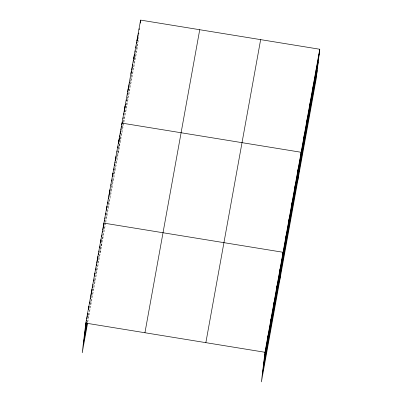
<?xml version="1.0" encoding="UTF-8"?>
<svg xmlns="http://www.w3.org/2000/svg" width="402" height="402" viewBox="0 0 402 402"><rect width="100%" height="100%" fill="white"/><g stroke="black" fill="none" stroke-linecap="round" stroke-linejoin="round"><path stroke-width="0.3" stroke-dasharray="2.01 1.51" d="M100.309 252.752L101.917 239.451M101.992 238.833L102.364 235.753M118.389 152.755L119.997 139.454M120.072 138.836L120.444 135.755M138.997 33.346L137.017 49.727L105.776 222.507M87.968 315.379L88.304 313.53M89.978 304.269L90.309 302.42M90.425 301.801L90.646 300.565M93.993 282.048L94.329 280.194M94.44 279.581L94.666 278.345M96.003 270.938L96.339 269.084M96.45 268.466L96.671 267.235M98.46 257.355L98.681 256.124M100.244 247.481L100.691 245.014M102.475 235.135L102.701 233.899M106.048 215.382L106.384 213.532M108.058 204.271L108.389 202.422M108.505 201.804L108.726 200.568M110.51 190.694L110.957 188.221M111.073 187.608L111.294 186.372M112.073 182.051L112.409 180.202M112.52 179.583L112.746 178.347M114.083 170.94L114.419 169.086M114.53 168.473L114.751 167.237M116.54 157.363L116.987 154.891M117.098 154.273L117.319 153.041M118.324 147.484L118.771 145.016M122.107 126.56L122.329 125.329M123.107 121.037L123.329 119.811M126.102 104.48L126.323 103.254M127.097 98.962L127.54 96.51M127.65 95.897L128.318 92.214M130.203 81.792L130.534 79.948M130.645 79.335L131.092 76.882M131.203 76.269L131.534 74.43M133.64 62.777L134.082 60.325M134.193 59.712L134.529 57.873M135.193 54.195L135.414 52.969M136.193 48.672L136.524 46.833M136.635 46.22L136.856 44.994M87.259 322.153L123.283 122.922M123.394 122.303L138.032 41.356M87.807 321.886L105.666 223.125"/><path stroke-width="0.6" d="M319.771 49.25L264.983 352.273L261.401 381.9L316.188 78.877L319.771 49.25L140.599 20.1L85.812 323.123L82.229 352.75L87.586 323.123M88.46 309.495L88.827 306.455M91.842 289.787L90.877 296.515M94.485 276.164L94.852 273.124M97.867 256.456L96.907 263.179M100.51 242.828L100.882 239.788M106.465 210.105L106.907 206.457M109.922 189.789L108.957 196.518M112.49 176.774L112.932 173.126M115.429 160.715L115.947 156.458M118.52 143.444L118.962 139.79M121.459 127.384L121.605 126.168M121.751 124.952L121.972 123.128L301.143 152.278L297.56 181.905M125.077 105.957L124.565 110.213L124.786 108.987M127.816 91.827L128.183 88.787M130.992 74.043L131.288 71.611M134.394 54.441L133.876 58.697L134.097 57.471M137.057 40.919L137.499 37.27M140.233 23.14L140.599 20.1M267.481 339.861L267.998 335.605M270.496 323.193L271.008 318.937M273.511 306.53L274.023 302.274M276.521 289.862L277.038 285.606M279.536 273.194L280.048 268.938M279.48 281.902L283.063 252.275L103.892 223.125L102.932 229.849M285.561 239.863L286.078 235.607M288.576 223.2L289.093 218.939M291.591 206.533L292.103 202.276M294.601 189.865L295.118 185.608M297.616 173.202L298.133 168.946M303.736 139.363L304.249 135.107M306.837 122.193L307.354 117.937M309.942 105.022L310.46 100.766M313.047 87.847L313.565 83.591M316.153 70.677L316.67 66.42M85.299 327.379L86.189 322.439M86.415 321.203L86.636 319.967M86.862 318.736L87.42 315.65M87.641 314.414L87.867 313.178M88.867 307.625L89.093 306.389M89.651 303.304L89.872 302.068M90.43 298.982L90.656 297.746M91.661 292.194L92.219 289.108M92.44 287.872L92.666 286.636M92.887 285.405L93.108 284.169M93.666 281.083L93.892 279.847M94.897 274.29L95.118 273.058M95.676 269.973L95.902 268.737M96.46 265.652L96.681 264.416M97.686 258.858L97.907 257.627M98.465 254.541L98.691 253.305M98.912 252.069L99.138 250.838M99.696 247.748L99.917 246.516M100.922 240.959L101.148 239.723M101.706 236.637L101.927 235.406M102.485 232.316L102.706 231.085M103.711 225.527L103.937 224.296M104.495 221.206L104.716 219.974M104.942 218.738L105.163 217.502M105.721 214.417L105.947 213.181M106.505 210.095L106.726 208.864M106.947 207.628L107.173 206.392M107.731 203.306L107.952 202.07M108.51 198.985L108.736 197.749M109.741 192.196L109.962 190.96M110.967 185.407L111.188 184.171M111.751 181.086L111.972 179.85M112.53 176.764L112.751 175.528M112.977 174.297L113.198 173.061M113.756 169.976L113.982 168.739M114.54 165.654L114.761 164.418M114.987 163.187L115.208 161.951M115.766 158.865L115.992 157.629M116.992 152.072L117.218 150.84M117.776 147.755L117.997 146.519M118.555 143.434L118.781 142.197M119.002 140.961L119.56 137.876M119.786 136.64L120.007 135.409M120.233 134.173L120.791 131.087M121.012 129.851L121.233 128.62M122.233 123.092L122.454 121.866M123.012 118.796L123.233 117.57M123.786 114.505L124.007 113.279M124.228 112.052L124.454 110.826M125.007 107.761L125.228 106.53M125.449 105.304L125.67 104.078M126.228 101.013L126.449 99.786M127.444 94.269L127.67 93.043M128.223 89.973L128.444 88.747M128.665 87.52L129.218 84.455M129.444 83.229L129.665 82.003M131.439 72.189L131.66 70.963M131.881 69.737L132.434 66.672M132.66 65.446L132.881 64.219M133.434 61.149L133.655 59.923M135.097 51.953L135.318 50.727M135.871 47.662L136.097 46.431M136.65 43.366L136.871 42.14M137.092 40.914L137.645 37.848M137.871 36.622L138.092 35.396M138.313 34.17L138.534 32.944M139.087 29.874L139.308 28.648M84.284 335.75L86.626 322.786M83.239 344.378L87.149 322.771M144.941 332.74L199.729 29.718M205.859 342.65L260.647 39.632M264.471 356.529L319.258 53.506M263.456 364.9L318.243 61.878M262.411 373.528L317.198 70.506M85.812 323.123L264.983 352.273"/></g></svg>
